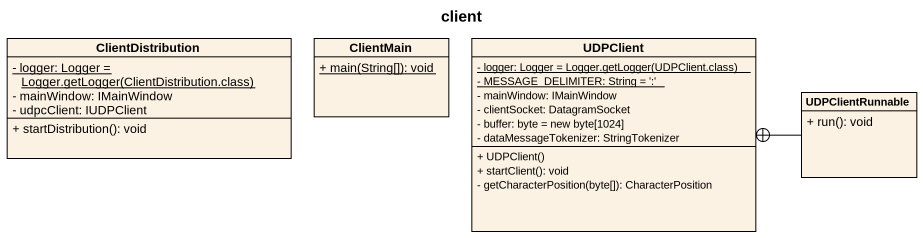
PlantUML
@startuml
title client
hide circle
hide empty members
skinparam classAttributeIconSize 0
class ClientDistribution {
  {static} {field} - logger: Logger = Logger.getLogger(ClientDistribution.class)
  - mainWindow: IMainWindow
  - udpcClient: IUDPClient
  + startDistribution(): void
}
class ClientMain {
  {static} + main(String[]): void
}
class UDPClient {
  {static} {field} - logger: Logger = Logger.getLogger(UDPClient.class)
  {static} - MESSAGE_DELIMITER: String = ':'
  - mainWindow: IMainWindow
  - clientSocket: DatagramSocket
  - buffer: byte = new byte[1024]
  - dataMessageTokenizer: StringTokenizer
  + UDPClient()
  + startClient(): void
  - getCharacterPosition(byte[]): CharacterPosition
}
class UDPClientRunnable {
  + run(): void
}
UDPClientRunnable -left-+ UDPClient
@enduml
